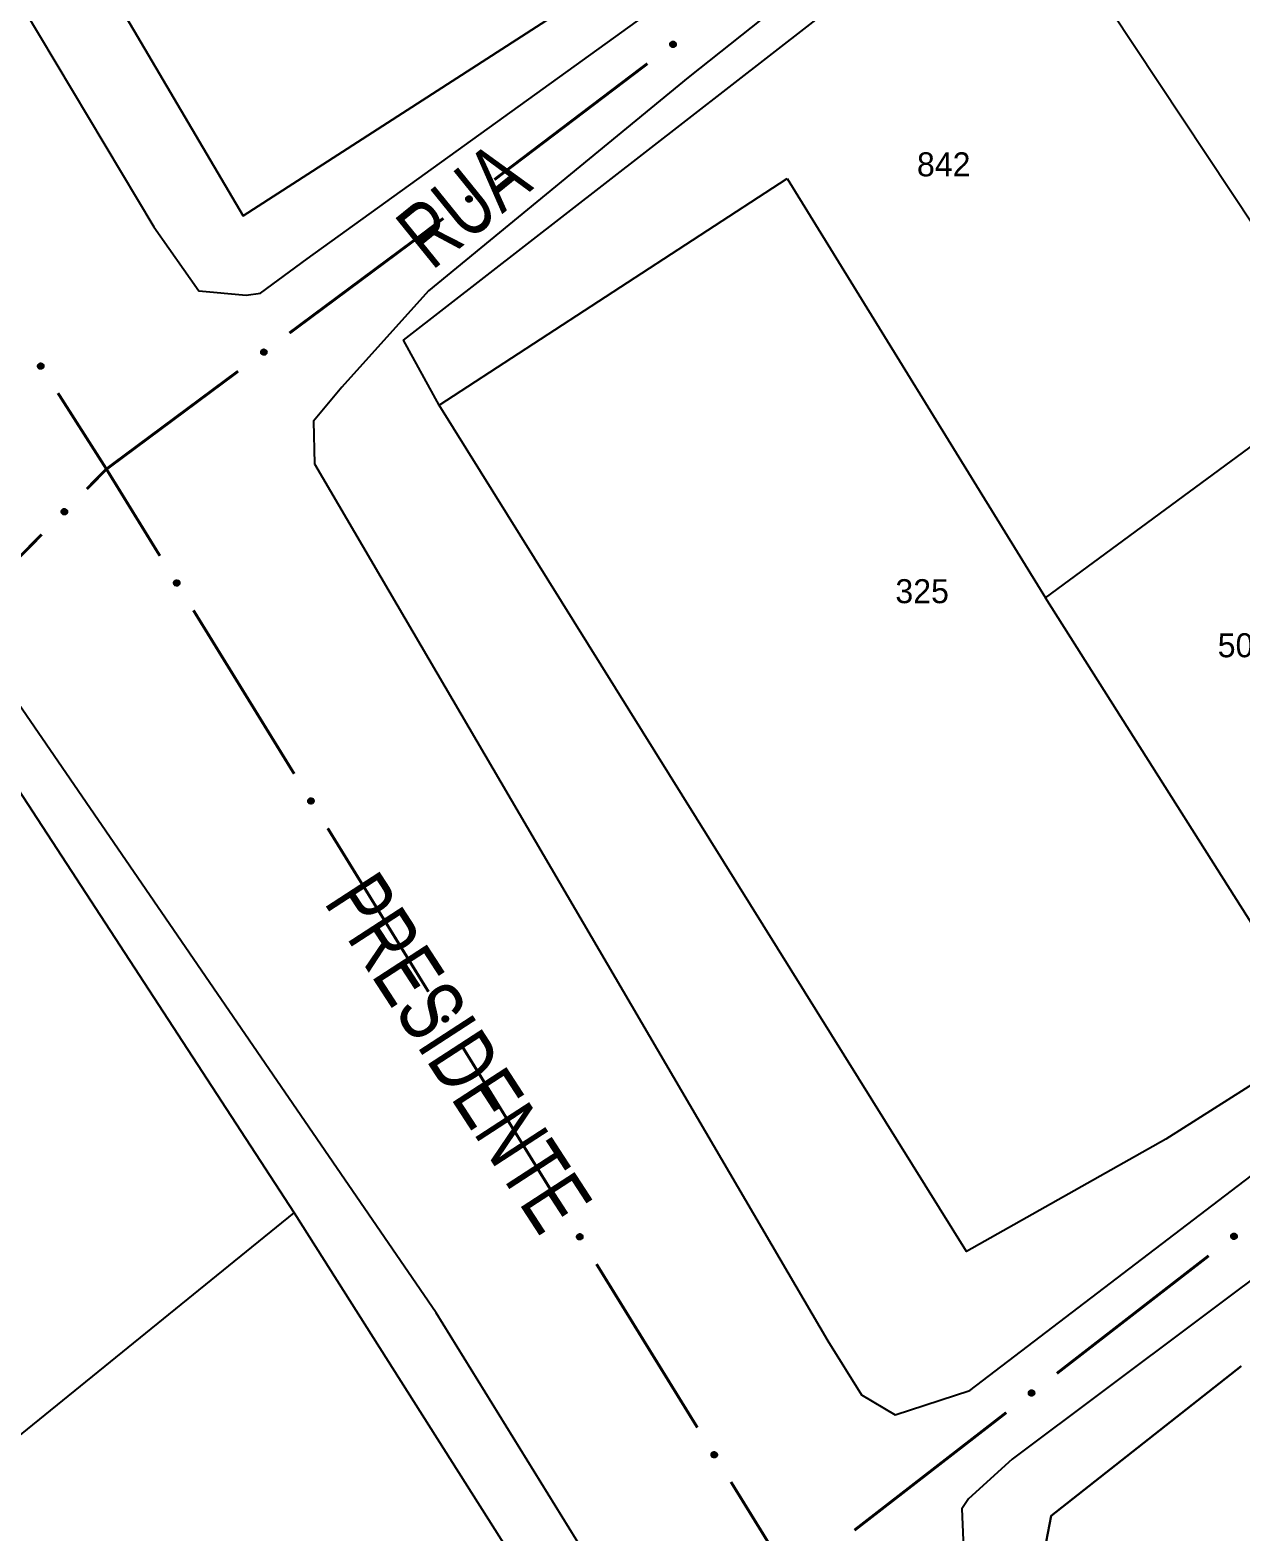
# Model space of a CAD drawing. Extents: x 199577 to 200882, y 4838726 to 4840156.
# Drawn here: x 200354.1 to 200429.8, y 4839594.4 to 4839688.2 of the extents above; entities that cross this region are included whole.
import ezdxf
from ezdxf.enums import TextEntityAlignment as Align

# ---------------------------------------------------------------- set-up
doc = ezdxf.new("R2010")
doc.units = 0
doc.header["$LTSCALE"] = 1.5
doc.header["$MEASUREMENT"] = 0
for name, color, linetype in [('CD_MALHA_LOTES', 7, 'CONTINUOUS'), ('RU-QUADRA', 210, 'CONTINUOUS'), ('SV-EIXO-RUA-PAV', 20, 'CONTINUOUS'), ('SV-RUA-PAVIM', 7, 'CONTINUOUS'), ('SV-TXT-RUA-PAV', 7, 'CONTINUOUS'), ('Th_NmrPorta', 1, 'CONTINUOUS')]:
    doc.layers.add(name, color=color, linetype=linetype)
doc.styles.add('ARIAL', font='ARIAL.SHX')

msp = doc.modelspace()

# ---------------------------------------------------------------- linework, layer by layer
at = {"layer": 'CD_MALHA_LOTES', "linetype": 'Continuous', "flags": 128}
for points in [[(200354.43, 4839698.71), (200367.44, 4839676.63), (200390.75, 4839691.67)], [(200377.46, 4839668.87), (200415.64, 4839698.55)], [(200436.7, 4839666.83), (200415.64, 4839698.55)], [(200379.69, 4839664.8), (200401.43, 4839678.98)], [(200401.43, 4839678.98), (200417.59, 4839652.76)], [(200379.69, 4839664.8), (200377.46, 4839668.87)], [(200417.59, 4839652.76), (200436.7, 4839666.83)], [(200435.02, 4839625.22), (200425.1, 4839618.94), (200412.64, 4839611.91), (200379.69, 4839664.8)], [(200435.02, 4839625.22), (200417.59, 4839652.76)], [(200331.03, 4839628.1), (200348.86, 4839643.12), (200352.46, 4839642.21), (200370.63, 4839614.33)], [(200350.95, 4839598.4), (200370.63, 4839614.33)], [(200370.63, 4839614.33), (200387.57, 4839587.61), (200366.57, 4839567.4)], [(200429.81, 4839604.75), (200417.93, 4839595.39), (200417.62, 4839593.77), (200431.84, 4839570.48)]]:
    msp.add_lwpolyline(points, dxfattribs=at)
at = {"layer": 'RU-QUADRA', "linetype": 'Continuous', "flags": 128}
for points in [[(200435.02, 4839625.22), (200425.1, 4839618.94), (200412.64, 4839611.91), (200379.69, 4839664.8), (200377.46, 4839668.87), (200415.64, 4839698.55), (200420.04, 4839702.13), (200430.37, 4839710.53)], [(200390.75, 4839691.67), (200367.44, 4839676.63), (200354.43, 4839698.71)], [(200449.45, 4839541.66), (200417.62, 4839593.77), (200417.93, 4839595.39), (200429.81, 4839604.75)]]:
    msp.add_lwpolyline(points, dxfattribs=at)
msp.add_lwpolyline([(200289.76, 4839593), (200302.7, 4839604.03), (200312.98, 4839612.79), (200331.03, 4839628.1), (200336.51, 4839632.72), (200348.86, 4839643.12), (200352.46, 4839642.21), (200370.63, 4839614.33), (200387.57, 4839587.61), (200366.57, 4839567.4), (200361.51, 4839562.53), (200356.41, 4839557.62), (200350.76, 4839552.18), (200344.54, 4839546.2), (200339.71, 4839541.56), (200332.46, 4839549.03), (200328.86, 4839552.74), (200325.16, 4839556.54), (200321.41, 4839560.41), (200317.63, 4839564.3), (200313.74, 4839568.3), (200305.21, 4839577.09), (200300.95, 4839581.48)], close=True, dxfattribs=at)
at = {"layer": 'SV-EIXO-RUA-PAV'}
for points in [[(200394.477379, 4839687.355986), (200394.471377, 4839687.307447), (200394.456293, 4839687.266958), (200394.433993, 4839687.236809), (200394.407339, 4839687.215305), (200394.377594, 4839687.196377), (200394.343394, 4839687.18391), (200394.302371, 4839687.178481), (200394.253638, 4839687.18416), (200394.213176, 4839687.202338), (200394.182449, 4839687.22262), (200394.158426, 4839687.249121), (200394.140522, 4839687.278325), (200394.128747, 4839687.314278), (200394.123651, 4839687.355905), (200394.130547, 4839687.40477), (200394.145607, 4839687.444363), (200394.167943, 4839687.472958), (200394.194739, 4839687.496941), (200394.225338, 4839687.515901), (200394.25898, 4839687.527945), (200394.3009, 4839687.533), (200394.34904, 4839687.525554), (200394.388701, 4839687.510985), (200394.417602, 4839687.489057), (200394.440619, 4839687.462144), (200394.459966, 4839687.432541), (200394.47393, 4839687.398684), (200394.477379, 4839687.355986)], [(200381.727401, 4839677.689749), (200381.721425, 4839677.641207), (200381.706364, 4839677.60071), (200381.68408, 4839677.570548), (200381.657438, 4839677.54903), (200381.627703, 4839677.530086), (200381.59351, 4839677.5176), (200381.552491, 4839677.512149), (200381.503754, 4839677.517801), (200381.463282, 4839677.535957), (200381.432544, 4839677.556222), (200381.408506, 4839677.58271), (200381.390587, 4839677.611904), (200381.378792, 4839677.647851), (200381.373673, 4839677.689475), (200381.380543, 4839677.738343), (200381.395581, 4839677.777945), (200381.417901, 4839677.806552), (200381.444684, 4839677.830549), (200381.475273, 4839677.849526), (200381.508908, 4839677.861589), (200381.550826, 4839677.866667), (200381.598969, 4839677.859248), (200381.638638, 4839677.8447), (200381.667552, 4839677.822787), (200381.690583, 4839677.795888), (200381.709947, 4839677.766295), (200381.723929, 4839677.732446), (200381.727401, 4839677.689749)], [(200354.799276, 4839667.425013), (200354.847178, 4839667.415141), (200354.886328, 4839667.396862), (200354.914594, 4839667.372217), (200354.933893, 4839667.343927), (200354.950377, 4839667.312761), (200354.960063, 4839667.277672), (200354.962188, 4839667.236346), (200354.952622, 4839667.188224), (200354.931261, 4839667.149349), (200354.908582, 4839667.120345), (200354.880241, 4839667.098523), (200354.849697, 4839667.083017), (200354.812916, 4839667.07416), (200354.771015, 4839667.072416), (200354.722859, 4839667.083206), (200354.6846, 4839667.10139), (200354.657886, 4839667.125945), (200354.636128, 4839667.154576), (200354.619681, 4839667.186596), (200354.610371, 4839667.221094), (200354.608691, 4839667.263285), (200354.61997, 4839667.310673), (200354.63767, 4839667.349039), (200354.661844, 4839667.376091), (200354.690514, 4839667.396877), (200354.721572, 4839667.413791), (200354.756439, 4839667.424996), (200354.799276, 4839667.425013)], [(200368.906084, 4839668.116688), (200368.899641, 4839668.068206), (200368.884191, 4839668.027855), (200368.861618, 4839667.997909), (200368.83477, 4839667.976648), (200368.804855, 4839667.957991), (200368.770543, 4839667.945835), (200368.729473, 4839667.940779), (200368.680793, 4839667.9469), (200368.640498, 4839667.965444), (200368.609955, 4839667.986004), (200368.586174, 4839668.012722), (200368.568536, 4839668.042087), (200368.557088, 4839668.078146), (200368.55237, 4839668.119817), (200368.559709, 4839668.168617), (200368.575128, 4839668.208072), (200368.597722, 4839668.236464), (200368.624735, 4839668.260202), (200368.655505, 4839668.278883), (200368.689254, 4839668.290622), (200368.731219, 4839668.295296), (200368.779289, 4839668.287414), (200368.818816, 4839668.272485), (200368.847517, 4839668.250295), (200368.870289, 4839668.223176), (200368.889367, 4839668.193398), (200368.903022, 4839668.159416), (200368.906084, 4839668.116688)], [(200356.434364, 4839658.171796), (200356.435315, 4839658.122897), (200356.426133, 4839658.080676), (200356.408339, 4839658.047666), (200356.38501, 4839658.022595), (200356.358253, 4839657.999635), (200356.32617, 4839657.982439), (200356.286334, 4839657.97124), (200356.237288, 4839657.969941), (200356.194655, 4839657.98219), (200356.161359, 4839657.997903), (200356.133816, 4839658.020725), (200356.111947, 4839658.047091), (200356.095187, 4839658.081008), (200356.084232, 4839658.121489), (200356.08412, 4839658.170838), (200356.093405, 4839658.212168), (200356.111454, 4839658.243646), (200356.134573, 4839658.27119), (200356.16217, 4839658.294302), (200356.193761, 4839658.311002), (200356.234539, 4839658.321958), (200356.283248, 4839658.321423), (200356.324576, 4839658.312633), (200356.356298, 4839658.29503), (200356.382903, 4839658.271659), (200356.406258, 4839658.245103), (200356.424887, 4839658.213572), (200356.434364, 4839658.171796)], [(200363.297605, 4839653.867063), (200363.345345, 4839653.856439), (200363.384203, 4839653.837545), (200363.412078, 4839653.812459), (200363.430929, 4839653.783868), (200363.44692, 4839653.752446), (200363.456053, 4839653.71721), (200363.457527, 4839653.675855), (200363.447205, 4839653.62789), (200363.425235, 4839653.589356), (200363.402103, 4839653.560713), (200363.373422, 4839653.539339), (200363.342637, 4839653.524316), (200363.305721, 4839653.516039), (200363.263798, 4839653.514955), (200363.215818, 4839653.526501), (200363.17785, 4839653.545285), (200363.151526, 4839653.570257), (200363.130221, 4839653.599227), (200363.11428, 4839653.631502), (200363.105514, 4839653.666143), (200363.104498, 4839653.708355), (200363.116521, 4839653.75556), (200363.134824, 4839653.793643), (200363.15942, 4839653.82031), (200363.188413, 4839653.840643), (200363.219734, 4839653.857065), (200363.254773, 4839653.867721), (200363.297605, 4839653.867063)], [(200371.691311, 4839640.245547), (200371.739052, 4839640.234923), (200371.77791, 4839640.216029), (200371.805784, 4839640.190943), (200371.824635, 4839640.162352), (200371.840626, 4839640.13093), (200371.849759, 4839640.095694), (200371.851233, 4839640.054339), (200371.840912, 4839640.006374), (200371.818941, 4839639.96784), (200371.795809, 4839639.939197), (200371.767128, 4839639.917823), (200371.736343, 4839639.9028), (200371.699427, 4839639.894523), (200371.657504, 4839639.893439), (200371.609524, 4839639.904985), (200371.571556, 4839639.923769), (200371.545232, 4839639.948741), (200371.523927, 4839639.977711), (200371.507986, 4839640.009986), (200371.49922, 4839640.044627), (200371.498204, 4839640.086839), (200371.510227, 4839640.134044), (200371.52853, 4839640.172127), (200371.553126, 4839640.198794), (200371.582119, 4839640.219127), (200371.61344, 4839640.235549), (200371.648479, 4839640.246205), (200371.691311, 4839640.245547)], [(200380.086797, 4839626.625222), (200380.134545, 4839626.614632), (200380.173417, 4839626.595766), (200380.201309, 4839626.5707), (200380.220181, 4839626.542123), (200380.236195, 4839626.510713), (200380.245353, 4839626.475482), (200380.246857, 4839626.434129), (200380.23657, 4839626.386157), (200380.214627, 4839626.347607), (200380.191515, 4839626.318947), (200380.16285, 4839626.297553), (200380.132075, 4839626.282507), (200380.095166, 4839626.274204), (200380.053243, 4839626.273089), (200380.005255, 4839626.284601), (200379.967274, 4839626.303358), (200379.940932, 4839626.328311), (200379.919606, 4839626.357266), (200379.903641, 4839626.389529), (200379.894851, 4839626.424164), (200379.893804, 4839626.466375), (200379.905794, 4839626.513589), (200379.924069, 4839626.551684), (200379.948646, 4839626.57837), (200379.977625, 4839626.598723), (200380.008934, 4839626.615168), (200380.043965, 4839626.625849), (200380.086797, 4839626.625222)], [(200388.490297, 4839613.009746), (200388.538045, 4839612.999156), (200388.576917, 4839612.98029), (200388.604809, 4839612.955224), (200388.62368, 4839612.926647), (200388.639694, 4839612.895236), (200388.648853, 4839612.860006), (200388.650356, 4839612.818653), (200388.640069, 4839612.77068), (200388.618126, 4839612.73213), (200388.595015, 4839612.70347), (200388.566349, 4839612.682076), (200388.535575, 4839612.667031), (200388.498665, 4839612.658728), (200388.456743, 4839612.657613), (200388.408755, 4839612.669125), (200388.370773, 4839612.687881), (200388.344431, 4839612.712835), (200388.323105, 4839612.741789), (200388.307141, 4839612.774053), (200388.29835, 4839612.808687), (200388.297304, 4839612.850899), (200388.309293, 4839612.898112), (200388.327568, 4839612.936208), (200388.352145, 4839612.962893), (200388.381124, 4839612.983247), (200388.412433, 4839612.999692), (200388.447464, 4839613.010372), (200388.490297, 4839613.009746)], [(200429.190789, 4839612.86391), (200429.197146, 4839612.912403), (200429.212526, 4839612.952781), (200429.235046, 4839612.982766), (200429.261856, 4839613.004074), (200429.291739, 4839613.022784), (200429.326029, 4839613.035), (200429.367091, 4839613.040129), (200429.415781, 4839613.034093), (200429.456109, 4839613.01562), (200429.486687, 4839612.995114), (200429.510516, 4839612.968437), (200429.528205, 4839612.939103), (200429.539717, 4839612.903064), (200429.544508, 4839612.861402), (200429.537254, 4839612.812589), (200429.521904, 4839612.773107), (200429.49936, 4839612.744676), (200429.47239, 4839612.72089), (200429.441652, 4839612.702154), (200429.407923, 4839612.690357), (200429.365967, 4839612.685609), (200429.317883, 4839612.693406), (200429.27833, 4839612.708266), (200429.24959, 4839612.730405), (200429.226771, 4839612.757485), (200429.20764, 4839612.787229), (200429.193925, 4839612.821187), (200429.190789, 4839612.86391)], [(200416.533543, 4839603.073344), (200416.539021, 4839603.121944), (200416.553667, 4839603.162594), (200416.57564, 4839603.192982), (200416.60206, 4839603.214772), (200416.631599, 4839603.23402), (200416.665662, 4839603.246856), (200416.706624, 4839603.252727), (200416.755416, 4839603.247575), (200416.796072, 4839603.229835), (200416.827017, 4839603.209886), (200416.851324, 4839603.183646), (200416.869542, 4839603.154636), (200416.881705, 4839603.118813), (200416.887249, 4839603.077244), (200416.880881, 4839603.028307), (200416.866249, 4839602.988553), (200416.844224, 4839602.959719), (200416.817689, 4839602.935448), (200416.787296, 4839602.916159), (200416.753786, 4839602.903752), (200416.711922, 4839602.898245), (200416.663705, 4839602.90517), (200416.623889, 4839602.919311), (200416.594753, 4839602.940926), (200416.571447, 4839602.967588), (200416.551781, 4839602.996981), (200416.537453, 4839603.030685), (200416.533543, 4839603.073344)], [(200396.893796, 4839599.394269), (200396.941544, 4839599.383679), (200396.980416, 4839599.364814), (200397.008308, 4839599.339747), (200397.02718, 4839599.31117), (200397.043194, 4839599.27976), (200397.052352, 4839599.24453), (200397.053856, 4839599.203176), (200397.043569, 4839599.155204), (200397.021626, 4839599.116654), (200396.998514, 4839599.087994), (200396.969849, 4839599.0666), (200396.939074, 4839599.051554), (200396.902165, 4839599.043251), (200396.860242, 4839599.042137), (200396.812254, 4839599.053648), (200396.774272, 4839599.072405), (200396.747931, 4839599.097358), (200396.726605, 4839599.126313), (200396.71064, 4839599.158576), (200396.701849, 4839599.193211), (200396.700803, 4839599.235422), (200396.712793, 4839599.282636), (200396.731068, 4839599.320732), (200396.755645, 4839599.347417), (200396.784624, 4839599.36777), (200396.815932, 4839599.384215), (200396.850963, 4839599.394896), (200396.893796, 4839599.394269)]]:
    msp.add_lwpolyline(points, close=True, dxfattribs=at)
for points in [[(200394.3009, 4839687.533), (200394.123651, 4839687.355905)], [(200394.322833, 4839687.52574), (200394.128317, 4839687.337337)], [(200394.34904, 4839687.525554), (200394.128747, 4839687.314278)], [(200394.25898, 4839687.527945), (200394.130547, 4839687.40477)], [(200394.276986, 4839687.525251), (200394.133003, 4839687.385391)], [(200394.366535, 4839687.517758), (200394.137771, 4839687.299994)], [(200394.388701, 4839687.510985), (200394.140522, 4839687.278325)], [(200394.239083, 4839687.518796), (200394.142897, 4839687.42883)], [(200394.225338, 4839687.515901), (200394.145607, 4839687.444363)], [(200394.39992, 4839687.498538), (200394.151577, 4839687.265945)], [(200394.417602, 4839687.489057), (200394.158426, 4839687.249121)], [(200394.426779, 4839687.474376), (200394.170261, 4839687.239015)], [(200394.440619, 4839687.462144), (200394.182449, 4839687.22262)], [(200394.447935, 4839687.444183), (200394.202855, 4839687.214061)], [(200394.459966, 4839687.432541), (200394.213176, 4839687.202338)], [(200394.463092, 4839687.41287), (200394.237327, 4839687.195665)], [(200394.47393, 4839687.398684), (200394.253638, 4839687.18416)], [(200394.473898, 4839687.378261), (200394.279678, 4839687.184948)], [(200394.477379, 4839687.355986), (200394.302371, 4839687.178481)], [(200394.473035, 4839687.32968), (200394.328524, 4839687.185997)], [(200394.471377, 4839687.307447), (200394.343394, 4839687.18391)], [(200394.462878, 4839687.284329), (200394.366956, 4839687.196275)], [(200394.456293, 4839687.266958), (200394.377594, 4839687.196377)], [(200381.550826, 4839677.866667), (200381.373673, 4839677.689475)], [(200381.572762, 4839677.859418), (200381.378349, 4839677.67091)], [(200381.598969, 4839677.859248), (200381.378792, 4839677.647851)], [(200381.508908, 4839677.861589), (200381.380543, 4839677.738343)], [(200381.526916, 4839677.858905), (200381.383009, 4839677.718966)], [(200381.616469, 4839677.851461), (200381.387824, 4839677.633571)], [(200381.638638, 4839677.8447), (200381.390587, 4839677.611904)], [(200381.489016, 4839677.852429), (200381.392879, 4839677.76241)], [(200381.475273, 4839677.849526), (200381.395581, 4839677.777945)], [(200381.649865, 4839677.832259), (200381.401648, 4839677.59953)], [(200381.667552, 4839677.822787), (200381.408506, 4839677.58271)], [(200381.676736, 4839677.808112), (200381.420347, 4839677.572611)], [(200381.690583, 4839677.795888), (200381.432544, 4839677.556222)], [(200381.697909, 4839677.77793), (200381.452954, 4839677.547674)], [(200381.709947, 4839677.766295), (200381.463282, 4839677.535957)], [(200381.713083, 4839677.746625), (200381.487437, 4839677.529297)], [(200381.723929, 4839677.732446), (200381.503754, 4839677.517801)], [(200381.723908, 4839677.712023), (200381.529794, 4839677.518603)], [(200381.727401, 4839677.689749), (200381.552491, 4839677.512149)], [(200381.723072, 4839677.663441), (200381.578639, 4839677.519679)], [(200381.721425, 4839677.641207), (200381.59351, 4839677.5176)], [(200381.712939, 4839677.618085), (200381.617065, 4839677.529978)], [(200381.706364, 4839677.60071), (200381.627703, 4839677.530086)], [(200354.661844, 4839667.376091), (200354.880241, 4839667.098523)], [(200354.677212, 4839667.384062), (200354.891263, 4839667.109511)], [(200354.690514, 4839667.396877), (200354.908582, 4839667.120345)], [(200354.709004, 4839667.402731), (200354.918749, 4839667.14)], [(200354.721572, 4839667.413791), (200354.931261, 4839667.149349)], [(200354.741431, 4839667.41533), (200354.939847, 4839667.172888)], [(200354.756439, 4839667.424996), (200354.952622, 4839667.188224)], [(200354.776794, 4839667.423329), (200354.953923, 4839667.214244)], [(200354.799276, 4839667.425013), (200354.962188, 4839667.236346)], [(200354.82515, 4839667.418576), (200354.956792, 4839667.263017)], [(200354.847178, 4839667.415141), (200354.960063, 4839667.277672)], [(200354.869541, 4839667.404817), (200354.949626, 4839667.302148)], [(200354.886328, 4839667.396862), (200354.950377, 4839667.312761)], [(200368.731219, 4839668.295296), (200368.55237, 4839668.119817)], [(200368.753085, 4839668.287837), (200368.556867, 4839668.101208)], [(200368.779289, 4839668.287414), (200368.557088, 4839668.078146)], [(200368.689254, 4839668.290622), (200368.559709, 4839668.168617)], [(200368.707236, 4839668.287765), (200368.561989, 4839668.149217)], [(200368.796713, 4839668.279459), (200368.565982, 4839668.06378)], [(200368.818816, 4839668.272485), (200368.568536, 4839668.042087)], [(200368.669275, 4839668.281654), (200368.572276, 4839668.192565)], [(200368.655505, 4839668.278883), (200368.575128, 4839668.208072)], [(200368.829922, 4839668.259937), (200368.579478, 4839668.029607)], [(200368.847517, 4839668.250295), (200368.586174, 4839668.012722)], [(200368.856561, 4839668.235532), (200368.597917, 4839668.002509)], [(200368.870289, 4839668.223176), (200368.609955, 4839667.986004)], [(200368.877442, 4839668.205148), (200368.630283, 4839667.97726)], [(200368.889367, 4839668.193398), (200368.640498, 4839667.965444)], [(200368.892314, 4839668.173699), (200368.664587, 4839667.958552)], [(200368.903022, 4839668.159416), (200368.680793, 4839667.9469)], [(200368.902806, 4839668.138994), (200368.706839, 4839667.947451)], [(200368.906084, 4839668.116688), (200368.729473, 4839667.940779)], [(200368.901501, 4839668.090422), (200368.755692, 4839667.948056)], [(200368.899641, 4839668.068206), (200368.770543, 4839667.945835)], [(200368.890933, 4839668.045166), (200368.794216, 4839667.957985)], [(200368.884191, 4839668.027855), (200368.804855, 4839667.957991)], [(200354.608691, 4839667.263285), (200354.771015, 4839667.072416)], [(200354.610371, 4839667.221094), (200354.722859, 4839667.083206)], [(200354.614499, 4839667.238828), (200354.742372, 4839667.084101)], [(200354.617685, 4839667.284565), (200354.789896, 4839667.075579)], [(200354.617896, 4839667.200528), (200354.699866, 4839667.097443)], [(200354.619681, 4839667.186596), (200354.6846, 4839667.10139)], [(200354.61997, 4839667.310673), (200354.812916, 4839667.07416)], [(200354.629143, 4839667.327488), (200354.827878, 4839667.082011)], [(200354.63767, 4839667.349039), (200354.849697, 4839667.083017)], [(200354.650976, 4839667.359226), (200354.862923, 4839667.093044)], [(200356.193761, 4839658.311002), (200356.08412, 4839658.170838)], [(200356.234539, 4839658.321958), (200356.084232, 4839658.121489)], [(200356.211968, 4839658.310892), (200356.089302, 4839658.152005)], [(200356.25728, 4839658.317885), (200356.091487, 4839658.103772)], [(200356.175365, 4839658.29912), (200356.092927, 4839658.196408)], [(200356.16217, 4839658.294302), (200356.093405, 4839658.212168)], [(200356.283248, 4839658.321423), (200356.095187, 4839658.081008)], [(200356.301673, 4839658.31619), (200356.106148, 4839658.068149)], [(200356.324576, 4839658.312633), (200356.111947, 4839658.047091)], [(200356.337449, 4839658.301905), (200356.124648, 4839658.036406)], [(200356.356298, 4839658.29503), (200356.133816, 4839658.020725)], [(200356.367467, 4839658.281801), (200356.146967, 4839658.012402)], [(200356.382903, 4839658.271659), (200356.161359, 4839657.997903)], [(200356.392695, 4839658.254918), (200356.182773, 4839657.992328)], [(200356.406258, 4839658.245103), (200356.194655, 4839657.98219)], [(200356.412145, 4839658.226074), (200356.219509, 4839657.979014)], [(200356.424887, 4839658.213572), (200356.237288, 4839657.969941)], [(200356.427756, 4839658.193351), (200356.262953, 4839657.974419)], [(200356.434364, 4839658.171796), (200356.286334, 4839657.97124)], [(200356.433799, 4839658.145139), (200356.311154, 4839657.982392)], [(200356.435315, 4839658.122897), (200356.32617, 4839657.982439)], [(200356.430185, 4839658.098806), (200356.347737, 4839657.998024)], [(200356.426133, 4839658.080676), (200356.358253, 4839657.999635)], [(200363.104498, 4839653.708355), (200363.263798, 4839653.514955)], [(200363.105514, 4839653.666143), (200363.215818, 4839653.526501)], [(200363.10992, 4839653.683809), (200363.235343, 4839653.527089)], [(200363.112714, 4839653.645461), (200363.193052, 4839653.541098)], [(200363.113826, 4839653.729491), (200363.282727, 4839653.51782)], [(200363.11428, 4839653.631502), (200363.17785, 4839653.545285)], [(200363.116521, 4839653.75556), (200363.305721, 4839653.516039)], [(200363.125958, 4839653.772228), (200363.320804, 4839653.523654)], [(200363.134824, 4839653.793643), (200363.342637, 4839653.524316)], [(200363.148288, 4839653.803618), (200363.356019, 4839653.534134)], [(200363.15942, 4839653.82031), (200363.373422, 4839653.539339)], [(200363.174912, 4839653.828038), (200363.384615, 4839653.550152)], [(200363.188413, 4839653.840643), (200363.402103, 4839653.560713)], [(200363.206993, 4839653.846204), (200363.412577, 4839653.580205)], [(200363.219734, 4839653.857065), (200363.425235, 4839653.589356)], [(200363.239614, 4839653.858292), (200363.434191, 4839653.612757)], [(200363.254773, 4839653.867721), (200363.447205, 4839653.62789)], [(200363.275099, 4839653.865733), (200363.448916, 4839653.653886)], [(200363.297605, 4839653.867063), (200363.457527, 4839653.675855)], [(200363.323374, 4839653.860219), (200363.452552, 4839653.702608)], [(200363.345345, 4839653.856439), (200363.456053, 4839653.71721)], [(200363.367543, 4839653.845764), (200363.446003, 4839653.741847)], [(200363.384203, 4839653.837545), (200363.44692, 4839653.752446)], [(200371.52853, 4839640.172127), (200371.736343, 4839639.9028)], [(200371.541994, 4839640.182102), (200371.749725, 4839639.912618)], [(200371.553126, 4839640.198794), (200371.767128, 4839639.917823)], [(200371.568618, 4839640.206522), (200371.778321, 4839639.928636)], [(200371.582119, 4839640.219127), (200371.795809, 4839639.939197)], [(200371.600699, 4839640.224688), (200371.806283, 4839639.958689)], [(200371.61344, 4839640.235549), (200371.818941, 4839639.96784)], [(200371.63332, 4839640.236776), (200371.827897, 4839639.991241)], [(200371.648479, 4839640.246205), (200371.840912, 4839640.006374)], [(200371.668805, 4839640.244217), (200371.842622, 4839640.03237)], [(200371.691311, 4839640.245547), (200371.851233, 4839640.054339)], [(200371.71708, 4839640.238703), (200371.846258, 4839640.081092)], [(200371.739052, 4839640.234923), (200371.849759, 4839640.095694)], [(200371.761249, 4839640.224248), (200371.839709, 4839640.120331)], [(200371.77791, 4839640.216029), (200371.840626, 4839640.13093)], [(200371.498204, 4839640.086839), (200371.657504, 4839639.893439)], [(200371.49922, 4839640.044627), (200371.609524, 4839639.904985)], [(200371.503626, 4839640.062293), (200371.629049, 4839639.905573)], [(200371.506421, 4839640.023945), (200371.586758, 4839639.919582)], [(200371.507532, 4839640.107975), (200371.676433, 4839639.896304)], [(200371.507986, 4839640.009986), (200371.571556, 4839639.923769)], [(200371.510227, 4839640.134044), (200371.699427, 4839639.894523)], [(200371.519664, 4839640.150712), (200371.714511, 4839639.902138)], [(200379.893804, 4839626.466375), (200380.053243, 4839626.273089)], [(200379.894851, 4839626.424164), (200380.005255, 4839626.284601)], [(200379.899244, 4839626.441833), (200380.02478, 4839626.285203)], [(200379.902066, 4839626.403487), (200379.982478, 4839626.299182)], [(200379.903118, 4839626.487518), (200380.07217, 4839626.275969)], [(200379.903641, 4839626.389529), (200379.967274, 4839626.303358)], [(200379.905794, 4839626.513589), (200380.095166, 4839626.274204)], [(200379.915219, 4839626.530263), (200380.110244, 4839626.281829)], [(200379.924069, 4839626.551684), (200380.132075, 4839626.282507)], [(200379.937526, 4839626.56167), (200380.145451, 4839626.292335)], [(200379.948646, 4839626.57837), (200380.16285, 4839626.297553)], [(200379.964133, 4839626.586109), (200380.174035, 4839626.308374)], [(200379.977625, 4839626.598723), (200380.191515, 4839626.318947)], [(200379.996201, 4839626.604298), (200380.201976, 4839626.338446)], [(200380.008934, 4839626.615168), (200380.214627, 4839626.347607)], [(200380.028813, 4839626.616409), (200380.223566, 4839626.371014)], [(200380.043965, 4839626.625849), (200380.23657, 4839626.386157)], [(200380.064292, 4839626.623875), (200380.238262, 4839626.412154)], [(200380.086797, 4839626.625222), (200380.246857, 4839626.434129)], [(200380.112572, 4839626.618397), (200380.241862, 4839626.460878)], [(200380.134545, 4839626.614632), (200380.245353, 4839626.475482)], [(200380.156751, 4839626.603973), (200380.235285, 4839626.500113)], [(200380.173417, 4839626.595766), (200380.236195, 4839626.510713)], [(200388.341025, 4839612.946193), (200388.54895, 4839612.676858)], [(200388.352145, 4839612.962893), (200388.566349, 4839612.682076)], [(200388.367632, 4839612.970633), (200388.577535, 4839612.692897)], [(200388.381124, 4839612.983247), (200388.595015, 4839612.70347)], [(200388.3997, 4839612.988822), (200388.605475, 4839612.72297)], [(200388.412433, 4839612.999692), (200388.618126, 4839612.73213)], [(200388.432313, 4839613.000933), (200388.627065, 4839612.755538)], [(200388.447464, 4839613.010372), (200388.640069, 4839612.77068)], [(200388.467792, 4839613.008399), (200388.641761, 4839612.796678)], [(200388.490297, 4839613.009746), (200388.650356, 4839612.818653)], [(200388.516071, 4839613.00292), (200388.645362, 4839612.845401)], [(200388.538045, 4839612.999156), (200388.648853, 4839612.860006)], [(200388.56025, 4839612.988497), (200388.638785, 4839612.884636)], [(200388.576917, 4839612.98029), (200388.639694, 4839612.895236)], [(200429.190789, 4839612.86391), (200429.367091, 4839613.040129)], [(200429.193925, 4839612.821187), (200429.415781, 4839613.034093)], [(200429.194106, 4839612.84161), (200429.389736, 4839613.033496)], [(200429.195325, 4839612.890184), (200429.340884, 4839613.032805)], [(200429.197146, 4839612.912403), (200429.326029, 4839613.035)], [(200429.204659, 4839612.806923), (200429.432007, 4839613.022469)], [(200429.205814, 4839612.935459), (200429.302378, 4839613.022808)], [(200429.20764, 4839612.787229), (200429.456109, 4839613.01562)], [(200429.212526, 4839612.952781), (200429.291739, 4839613.022784)], [(200429.219586, 4839612.7755), (200429.466345, 4839613.003822)], [(200429.226771, 4839612.757485), (200429.486687, 4839612.995114)], [(200429.240521, 4839612.745153), (200429.498754, 4839612.97863)], [(200429.24959, 4839612.730405), (200429.510516, 4839612.968437)], [(200429.267202, 4839612.720794), (200429.517241, 4839612.951563)], [(200429.27833, 4839612.708266), (200429.528205, 4839612.939103)], [(200388.297304, 4839612.850899), (200388.456743, 4839612.657613)], [(200388.29835, 4839612.808687), (200388.408755, 4839612.669125)], [(200388.302744, 4839612.826356), (200388.428279, 4839612.669727)], [(200388.305566, 4839612.788011), (200388.385978, 4839612.683706)], [(200388.306617, 4839612.872041), (200388.47567, 4839612.660492)], [(200388.307141, 4839612.774053), (200388.370773, 4839612.687881)], [(200388.309293, 4839612.898112), (200388.498665, 4839612.658728)], [(200388.318718, 4839612.914787), (200388.513743, 4839612.666353)], [(200388.327568, 4839612.936208), (200388.535575, 4839612.667031)], [(200429.300445, 4839612.701331), (200429.530797, 4839612.917415)], [(200429.317883, 4839612.693406), (200429.539717, 4839612.903064)], [(200429.344088, 4839612.69303), (200429.539978, 4839612.880003)], [(200429.365967, 4839612.685609), (200429.544508, 4839612.861402)], [(200429.389937, 4839612.693182), (200429.53494, 4839612.831985)], [(200429.407923, 4839612.690357), (200429.537254, 4839612.812589)], [(200429.427887, 4839612.69936), (200429.524729, 4839612.788619)], [(200429.441652, 4839612.702154), (200429.521904, 4839612.773107)], [(200416.533543, 4839603.073344), (200416.706624, 4839603.252727)], [(200416.537264, 4839603.051107), (200416.729386, 4839603.246506)], [(200416.537453, 4839603.030685), (200416.755416, 4839603.247575)], [(200416.537603, 4839603.099695), (200416.680554, 4839603.24493)], [(200416.539021, 4839603.121944), (200416.665662, 4839603.246856)], [(200416.54727, 4839603.145153), (200416.642236, 4839603.234238)], [(200416.548443, 4839603.016618), (200416.77185, 4839603.236247)], [(200416.551781, 4839602.996981), (200416.796072, 4839603.229835)], [(200416.553667, 4839603.162594), (200416.631599, 4839603.23402)], [(200416.563937, 4839602.98547), (200416.806519, 4839603.218224)], [(200416.571447, 4839602.967588), (200416.827017, 4839603.209886)], [(200416.585418, 4839602.955507), (200416.83938, 4839603.193623)], [(200416.594753, 4839602.940926), (200416.851324, 4839603.183646)], [(200416.612536, 4839602.931636), (200416.858354, 4839603.166897)], [(200416.623889, 4839602.919311), (200416.869542, 4839603.154636)], [(200416.646127, 4839602.912778), (200416.872526, 4839603.132999)], [(200416.663705, 4839602.90517), (200416.881705, 4839603.118813)], [(200416.689913, 4839602.905268), (200416.882383, 4839603.095759)], [(200416.711922, 4839602.898245), (200416.887249, 4839603.077244)], [(200416.735751, 4839602.906252), (200416.878216, 4839603.047658)], [(200416.753786, 4839602.903752), (200416.880881, 4839603.028307)], [(200416.773583, 4839602.913116), (200416.868792, 4839603.004115)], [(200416.787296, 4839602.916159), (200416.866249, 4839602.988553)], [(200396.700803, 4839599.235422), (200396.860242, 4839599.042137)], [(200396.701849, 4839599.193211), (200396.812254, 4839599.053648)], [(200396.706243, 4839599.21088), (200396.831779, 4839599.05425)], [(200396.709065, 4839599.172534), (200396.789477, 4839599.068229)], [(200396.710117, 4839599.256565), (200396.879169, 4839599.045016)], [(200396.71064, 4839599.158576), (200396.774272, 4839599.072405)], [(200396.712793, 4839599.282636), (200396.902165, 4839599.043251)], [(200396.722218, 4839599.299311), (200396.917243, 4839599.050877)], [(200396.731068, 4839599.320732), (200396.939074, 4839599.051554)], [(200396.744525, 4839599.330717), (200396.95245, 4839599.061382)], [(200396.755645, 4839599.347417), (200396.969849, 4839599.0666)], [(200396.771131, 4839599.355156), (200396.981034, 4839599.077421)], [(200396.784624, 4839599.36777), (200396.998514, 4839599.087994)], [(200396.8032, 4839599.373345), (200397.008975, 4839599.107494)], [(200396.815932, 4839599.384215), (200397.021626, 4839599.116654)], [(200396.835812, 4839599.385456), (200397.030565, 4839599.140061)], [(200396.850963, 4839599.394896), (200397.043569, 4839599.155204)], [(200396.871291, 4839599.392923), (200397.04526, 4839599.181201)], [(200396.893796, 4839599.394269), (200397.053856, 4839599.203176)], [(200396.919571, 4839599.387444), (200397.048861, 4839599.229925)], [(200396.941544, 4839599.383679), (200397.052352, 4839599.24453)], [(200396.96375, 4839599.37302), (200397.042284, 4839599.26916)], [(200396.980416, 4839599.364814), (200397.043194, 4839599.27976)]]:
    msp.add_lwpolyline(points, dxfattribs=at)
at = {"layer": 'SV-EIXO-RUA-PAV', "const_width": 0.18}
for points in [[(200392.702155, 4839686.149328), (200383.14008, 4839678.899037)], [(200379.155882, 4839675.878083), (200378.71, 4839675.54)], [(200379.952722, 4839676.482274), (200379.155882, 4839675.878083)], [(200378.71, 4839675.54), (200370.330334, 4839669.312327)], [(200367.119868, 4839666.926345), (200359.093703, 4839660.96139)], [(200355.859654, 4839665.558711), (200358.549361, 4839661.3438)], [(200358.89, 4839660.81), (200357.661784, 4839659.568749)], [(200358.549361, 4839661.3438), (200358.89, 4839660.81)], [(200359.093703, 4839660.96139), (200358.89, 4839660.81)], [(200358.89, 4839660.81), (200362.230051, 4839655.389682)], [(200354.848327, 4839656.725431), (200350.62814, 4839652.460455)], [(200364.328477, 4839651.984303), (200370.623757, 4839641.768166)], [(200372.722184, 4839638.362787), (200377.96825, 4839629.849339)], [(200377.96825, 4839629.849339), (200378.43, 4839629.1)], [(200378.43, 4839629.1), (200379.018149, 4839628.147073)], [(200381.119024, 4839624.743204), (200387.421648, 4839614.531596)], [(200389.522523, 4839611.127727), (200395.825148, 4839600.91612)], [(200418.295754, 4839604.298944), (200427.783019, 4839611.646856)], [(200405.646067, 4839594.501729), (200415.133332, 4839601.849641)], [(200397.926022, 4839597.512251), (200401.602553, 4839591.55548)]]:
    msp.add_lwpolyline(points, dxfattribs=at)
at = {"layer": 'SV-RUA-PAVIM', "linetype": 'Continuous'}
for points in [[(200361.85, 4839675.94, 11.22), (200364.66, 4839671.95, 11.42), (200367.63, 4839671.68, 12.45), (200368.51, 4839671.81, 12.48), (200371.44, 4839673.94, 12.5), (200415.17, 4839705.47, 11.89), (200478.85, 4839756.95, 10.62), (200479.11, 4839759.2, 10.62), (200449.16, 4839796.58, 9.31), (200446.79, 4839799, 9.31), (200445.8, 4839799.21, 9.31), (200444.9, 4839799.4, 9.31), (200442.83, 4839798.6, 9.31), (200357.68, 4839745.15, 11.66), (200335.65, 4839731.43, 11.66), (200333.26, 4839729.54, 11.65), (200332.22, 4839728.02, 11.65), (200332.18, 4839725.76, 11.65), (200333.25, 4839723.79, 11.65)], [(200403.98, 4839606.34, 12.85), (200406.09, 4839602.96, 12.85), (200408.18, 4839601.71, 12.89), (200412.86, 4839603.22, 13.09), (200456.37, 4839636.43, 11.72), (200528.52, 4839690.82, 10.71), (200529.2, 4839691.74, 10.71), (200529.27, 4839692.83, 10.71), (200528.74, 4839693.87, 10.71), (200484.04, 4839753.32, 10.55), (200482.87, 4839754.6, 10.55), (200482.8, 4839754.6, 10.55), (200481.54, 4839754.58, 10.55), (200480.48, 4839754, 10.55), (200452.31, 4839730.58, 10.54), (200395.24, 4839685.29, 10.77), (200379.01, 4839671.96, 10.6), (200373.6, 4839665.93, 11.75), (200371.84, 4839663.81, 11.86), (200371.9, 4839661.14, 11.86)], [(200465.93, 4839556.54, 12.56), (200558.57, 4839652.03, 11.36), (200558.59, 4839653.33, 11.36), (200558.64, 4839654.65, 11.36), (200557.39, 4839656.29, 11.36), (200534.04, 4839687.46, 11.32), (200533.04, 4839687.61, 11.32), (200532.01, 4839687.75, 11.32), (200479.19, 4839646.65, 11.32), (200415.5, 4839598.93, 11.93), (200412.78, 4839596.45, 11.93), (200412.35, 4839595.83, 11.93), (200412.48, 4839592.89, 11.93), (200414.84, 4839587.86, 11.93), (200437.23, 4839553.35, 12.04), (200446.14, 4839537.6, 12.04), (200446.85, 4839536.92, 12.04)], [(200333.87, 4839543.86, 13.27), (200337.7, 4839539.93, 13.27), (200337.98, 4839539.84, 13.27), (200338.98, 4839539.71, 13.27), (200339.98, 4839539.57, 13.27), (200386.49, 4839583.29, 13.28), (200387.71, 4839584.58, 13.28), (200388.55, 4839585.56, 13.28), (200390.43, 4839588.54, 13.28), (200389.99, 4839591.08, 13.28), (200379.5, 4839608.08, 13.28), (200352.9, 4839646.86, 12.94), (200350.97, 4839647.89, 12.94), (200348.81, 4839647.41, 12.94), (200287.78, 4839594.87, 12.93), (200287.4, 4839592.88, 12.93), (200287.54, 4839591.3, 12.93)]]:
    msp.add_polyline3d(points, close=True, dxfattribs=at)

# ---------------------------------------------------------------- texts
at = {"layer": 'SV-TXT-RUA-PAV', "style": 'ARIAL', "width": 0.7}
for s, rotation, p in [('RUA', 39, (200379.23, 4839673.18)), ('PRESIDENTE', 303, (200372.43, 4839633.74))]:
    msp.add_text(s, height=4, rotation=rotation, dxfattribs=at).set_placement(p)
at = {"layer": 'Th_NmrPorta', "color": 1}
for s, p in [('842', (200409.549744, 4839679.855435)), ('325', (200408.201064, 4839653.180368)), ('501', (200428.348068, 4839649.801627))]:
    msp.add_text(s, height=1.5, dxfattribs=at).set_placement(p, align=Align.MIDDLE_LEFT)

doc.saveas('drawing.dxf')
